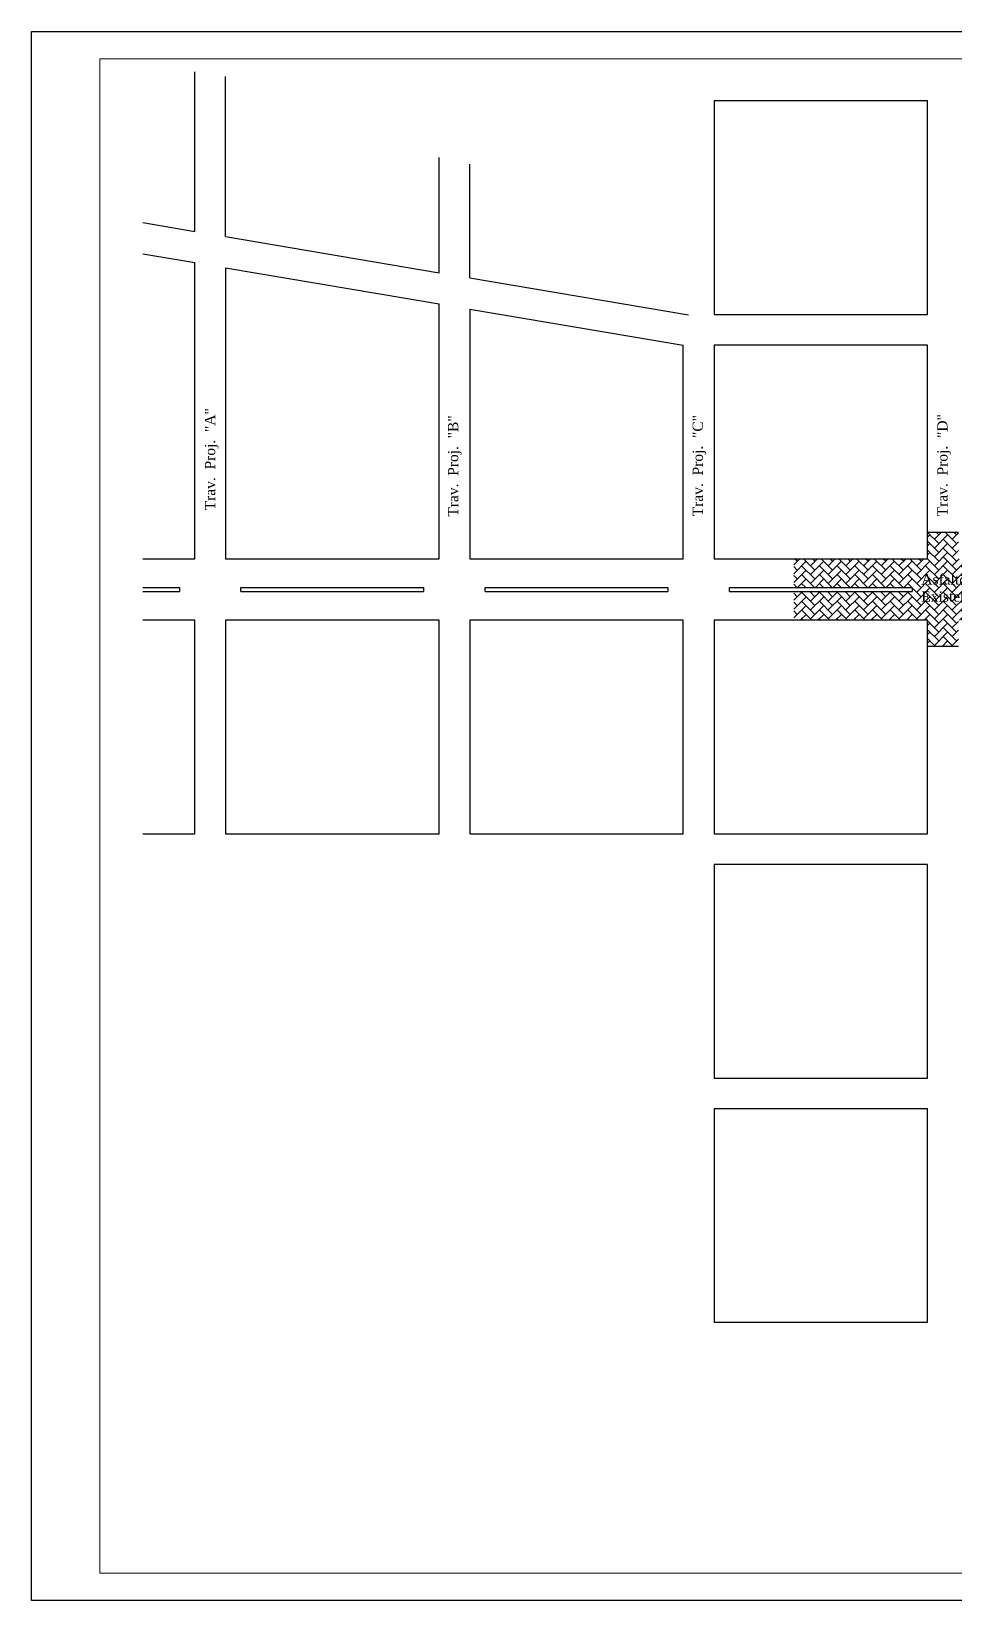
# Model space of a CAD drawing. Header units: millimetres. Extents: x 2755 to 4482, y 876 to 1558.
# Drawn here: x 3672 to 4009, y 962 to 1535 of the extents above; entities that cross this region are included whole.
import ezdxf

# ---------------------------------------------------------------- set-up
doc = ezdxf.new("R2010")
doc.units = ezdxf.units.MM
doc.layers.add('Linha de Cota', color=8, linetype='Continuous')
doc.layers.add('texto', color=3, linetype='Continuous')
doc.layers.add('PV BL', color=6, linetype='Continuous', lineweight=15)
doc.layers.add('rua', color=5, linetype='Continuous', lineweight=25)

msp = doc.modelspace()

# ---------------------------------------------------------------- hatches: boundary and pattern name
at = {"layer": 'Linha de Cota'}
h = msp.add_hatch(dxfattribs=at)
h.set_pattern_fill('AR-HBONE', color=256, scale=0.0225, style=0)
h.set_pattern_definition([(45, (3626.7923, 118.1193), (3e-16, 3.2328922), [6.858, -2.286]), (135, (3628.4088, 119.7357), (3e-16, 3.2328922), [6.858, -2.286])])
h.paths.add_polyline_path([(4060.4755, 1337.3205, -0.41421356), (4060.3255, 1337.4705, -0.41421356), (4060.4755, 1337.6205), (4060.4755, 1342.7205), (4010.5741, 1342.7205), (4010.5741, 1352.3102), (3999.3241, 1352.3102), (3999.3241, 1342.7205), (3950.4074, 1342.7205), (3950.4074, 1332.2205), (3993.6991, 1332.2205), (3993.6991, 1330.7205), (3950.4074, 1330.7205), (3950.4074, 1320.2205), (3999.3241, 1320.2205), (3999.3241, 1310.6307), (4010.5741, 1310.6307), (4010.5741, 1320.2205), (4060.4755, 1320.2205), (4060.4755, 1325.3205, -0.41421356), (4060.3255, 1325.4705, -0.41421356), (4060.4755, 1325.6205), (4060.4755, 1330.7205), (4016.1991, 1330.7205), (4016.1991, 1332.2205), (4060.4755, 1332.2205)])
h.paths.add_polyline_path([(4059.4281, 1327.4178), (4061.5325, 1327.4178), (4061.5325, 1325.7109), (4059.4281, 1325.7109)], flags=9)
h.paths.add_polyline_path([(4059.4281, 1339.4178), (4061.5325, 1339.4178), (4061.5325, 1337.7109), (4059.4281, 1337.7109)], flags=9)
h.paths.add_polyline_path([(3996.0995, 1337.982), (4018.3088, 1337.982), (4018.3088, 1325.8421), (3996.0995, 1325.8421)], flags=24)

# ---------------------------------------------------------------- linework, layer by layer
for p, q in [((4010.5741, 1352.3102), (3999.3241, 1352.3102)), ((4010.5741, 1310.6307), (3999.3241, 1310.6307))]:
    msp.add_line(p, q, dxfattribs=at)
at = {"layer": 'PV BL'}
msp.add_lwpolyline([(3696.8767, 1525.3941), (4472.0852, 1525.3941), (4472.0852, 972.0226), (3696.8767, 972.0226)], close=True, dxfattribs=at)
at = {"layer": 'rua'}
for p, q in [((3731.5741, 1462.3102), (3731.5741, 1520.5609)), ((3742.8241, 1460.4081), (3742.8241, 1518.8748)), ((3820.8241, 1447.2202), (3820.8241, 1489.3689)), ((3832.0741, 1445.3181), (3832.0741, 1486.8398)), ((3712.6239, 1465.5143), (3731.5741, 1462.3102)), ((3742.8241, 1460.4081), (3820.8241, 1447.2202)), ((3712.6239, 1454.1046), (3731.5741, 1450.9006)), ((3731.5741, 1342.7205), (3731.5741, 1450.9006)), ((3742.8241, 1448.9985), (3742.8241, 1342.7205)), ((3742.8241, 1448.9985), (3820.8241, 1435.8105)), ((3832.0741, 1445.3181), (3911.9496, 1431.8131)), ((3820.8241, 1342.7205), (3820.8241, 1435.8105)), ((3832.0741, 1433.9084), (3832.0741, 1342.7205)), ((3832.0741, 1433.9084), (3910.0741, 1420.7205)), ((3910.0741, 1342.7205), (3910.0741, 1420.7205)), ((3712.6239, 1342.7205), (3731.5741, 1342.7205)), ((3742.8241, 1342.7205), (3820.8241, 1342.7205)), ((3832.0741, 1342.7205), (3910.0741, 1342.7205)), ((3712.6239, 1332.2205), (3725.9491, 1332.2205)), ((3712.6239, 1330.7205), (3725.9491, 1330.7205)), ((3725.9491, 1332.2205), (3725.9491, 1330.7205)), ((3748.4491, 1332.2205), (3815.1991, 1332.2205)), ((3748.4491, 1330.7205), (3748.4491, 1332.2205)), ((3748.4491, 1330.7205), (3815.1991, 1330.7205)), ((3815.1991, 1332.2205), (3815.1991, 1330.7205)), ((3837.6991, 1332.2205), (3904.4491, 1332.2205)), ((3837.6991, 1330.7205), (3837.6991, 1332.2205)), ((3837.6991, 1330.7205), (3904.4491, 1330.7205)), ((3904.4491, 1332.2205), (3904.4491, 1330.7205)), ((3926.9491, 1332.2205), (3993.6991, 1332.2205)), ((3926.9491, 1330.7205), (3926.9491, 1332.2205)), ((3926.9491, 1330.7205), (3993.6991, 1330.7205)), ((3993.6991, 1332.2205), (3993.6991, 1330.7205))]:
    msp.add_line(p, q, dxfattribs=at)
for points in [[(3671.8767, 1535.3941), (4482.0852, 1535.3941), (4482.0852, 962.0226), (3671.8767, 962.0226)], [(3921.3241, 1431.9705), (3999.3241, 1431.9705), (3999.3241, 1509.9705), (3921.3241, 1509.9705)], [(3921.3241, 1342.7205), (3999.3241, 1342.7205), (3999.3241, 1420.7205), (3921.3241, 1420.7205)], [(3742.8241, 1242.2205), (3820.8241, 1242.2205), (3820.8241, 1320.2205), (3742.8241, 1320.2205)], [(3832.0741, 1242.2205), (3910.0741, 1242.2205), (3910.0741, 1320.2205), (3832.0741, 1320.2205)], [(3921.3241, 1242.2205), (3999.3241, 1242.2205), (3999.3241, 1320.2205), (3921.3241, 1320.2205)], [(3921.3241, 1152.9705), (3999.3241, 1152.9705), (3999.3241, 1230.9705), (3921.3241, 1230.9705)], [(3921.3241, 1063.7205), (3999.3241, 1063.7205), (3999.3241, 1141.7205), (3921.3241, 1141.7205)]]:
    msp.add_lwpolyline(points, close=True, dxfattribs=at)
msp.add_lwpolyline([(3712.6239, 1242.2205), (3731.5741, 1242.2205), (3731.5741, 1320.2205), (3712.6239, 1320.2205)], dxfattribs=at)

# ---------------------------------------------------------------- texts
at = {"layer": 'texto', "char_height": 3.75, "width": 57.892101, "attachment_point": 1, "rotation": 90}
for s, insert in [('{\\fTimes New Roman|b0|i0|c0|p18;Trav.  Proj.  "A"}', (3735.2833, 1360.3795)), ('{\\fTimes New Roman|b0|i0|c0|p18;Trav.  Proj.  "B"}', (3824.0853, 1358.0671)), ('{\\fTimes New Roman|b0|i0|c0|p18;Trav.  Proj.  "C"}', (3913.4717, 1358.2015)), ('{\\fTimes New Roman|b0|i0|c0|p18;Trav.  Proj.  "D"}', (4002.8582, 1358.2015))]:
    msp.add_mtext(s, dxfattribs=dict(at, insert=insert))
at = {"layer": 'texto', "insert": (3997.037, 1337.0445), "char_height": 3.75, "width": 32.057921, "attachment_point": 1}
msp.add_mtext('{\\fTimes New Roman|b0|i0|c0|p18;Asfalto Existente}', dxfattribs=at)

doc.saveas('drawing.dxf')
